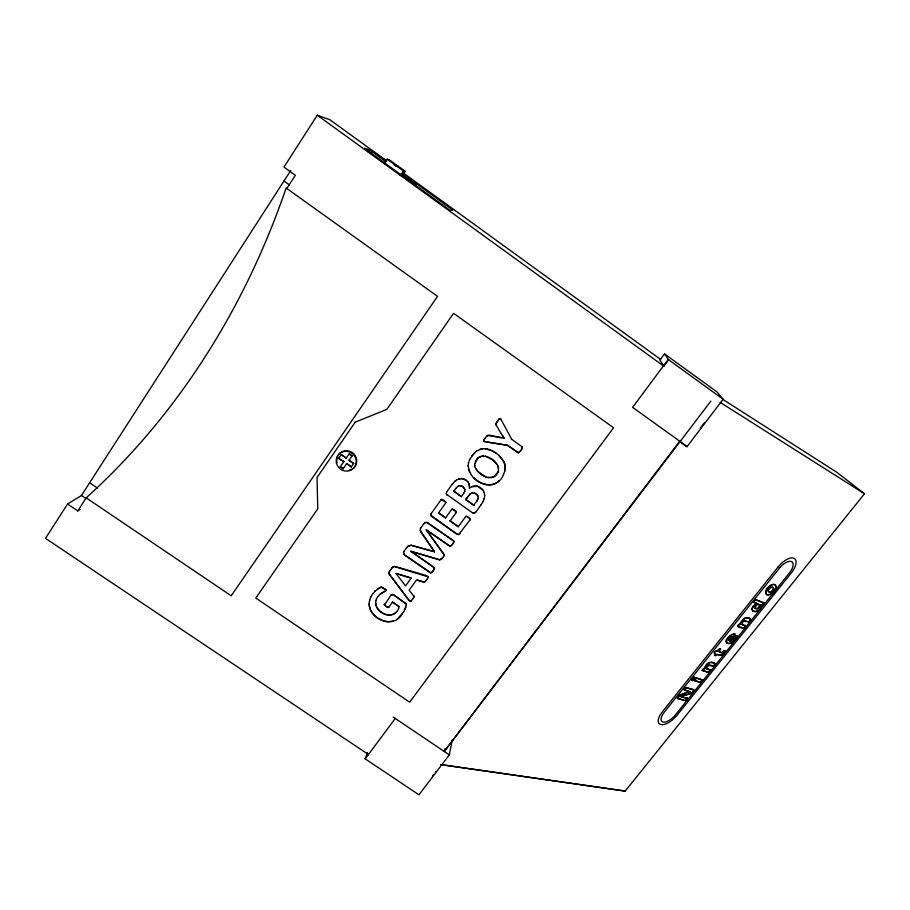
<?xml version="1.0" encoding="UTF-8"?>
<svg xmlns="http://www.w3.org/2000/svg" width="910" height="910" viewBox="0 0 910 910"><rect width="100%" height="100%" fill="white"/><g stroke="black" fill="none" stroke-linecap="round" stroke-linejoin="round"><path stroke-width="1.36" d="M495.813 424.56L498.862 419.157L500.648 418.782L511.807 439.519M495.848 423.707L496.189 425.254M403.528 552.279L404.757 555.191L430.362 572.856L432.204 572.106L434.104 569.398M464.771 491.241L464.862 489.296L462.837 486.418L459.357 485.553L457.65 486.509M453.862 541.973L453.624 540.802L427.905 522.943M411.331 600.702L410.399 601.408L408.567 599.906L389.173 574.13L389.457 571.332M388.888 572.458L388.775 573.414M434.468 568.636L434.229 567.453L410.842 551.301M434.548 567.84L433.194 570.889M522.317 447.902L522.09 446.673M375.83 600.862C373.566 611.702 391.072 620.836 397.488 610.667M755.755 605.275L757.893 603.967L759.748 604.718L758.405 607.823L755.471 608.494M759.748 604.718C761.01 607.05 756.972 610.61 754.913 608.119M444.08 555.566L444.205 554.679M484.279 492.799C482.573 486.679 473.962 483.403 469.355 488.42L469.196 483.79M420.409 528.835L420.659 531.918L434.491 551.653M468.093 466.034L468.536 462.644M706.558 668.77L706.968 666.939L708.617 665.358L713.52 666.325L715.499 663.845L711.825 662.616L709.334 662.787L706.479 665.21L704.954 668.759L703.805 668.247L702.156 670.169L708.537 672.524L710.528 670.044L706.558 668.77L706.422 667.189M369.676 600.225C365.206 617.412 392.665 630.664 402.095 614.25M484.2 498.714L484.7 495.552M484.097 439.701L484.279 441.589L507.564 445.377L517.824 452.623L519.815 451.622M740.137 624.112C729.581 627.855 755.721 630.289 742.037 624.499C741.889 619.164 747.258 622.178 749.533 621.644C753.56 618.789 746.132 616.718 743.948 618.379C733.13 634.611 745.336 610.815 750.932 619.687M704.647 668.44C705.125 663.401 711.392 659.864 715.499 663.845M452.27 739.853L449.301 754.868L393.257 717.08M710.892 401.082L444.273 751.478L444.842 748.771M761.135 605.753L761.317 604.832L762.648 604.593M761.317 604.832C762.443 609.097 753.844 615.217 751.876 609.245A4.561 2.127 -46.4 0 1 752.763 606.777C755.255 603.751 759.816 600.247 753.093 607.084A4.573 2.116 -46.4 0 0 752.206 609.552L752.593 610.746M504.379 438.37L488.943 435.071L486.588 436.265M775.798 587.553L775.388 584.732M398.5 608.904L399.115 606.606L392.494 602.079L388.741 607.334L387.819 607.573L384.429 605.252L390.982 595.072M474.701 463.838L478.057 457.775L483.449 455.785M500.648 418.782L498.839 419.26L496.291 422.775M446.503 494.301L472.483 512.785L474.247 513.297L472.517 512.637M476.226 469.355C480.855 477.602 496.348 482.607 498.555 469.969M465.692 499.476L473.882 505.38L465.692 499.476L470.265 493.766M460.005 533.681L458.708 534.568L456.9 534.216L430.942 515.993L431.056 513.74L441.123 499.67M430.635 515.231L431.113 513.593M446.617 492.026L446.139 493.664L447.208 495.154M384.225 604.74L384.429 604.149M445.684 503.025L445.661 501.922L444.046 500.466L442.067 499.408L441.066 499.806M465.488 516.698L466.5 516.288L468.4 517.471M406.395 605.127L404.734 609.814M690.042 691.429L680.179 695.126L677.529 698.402L685.81 700.837L687.596 698.743L687.278 698.118L685.344 700.541L677.245 698.357L679.872 694.808L689.2 691.668M458.708 534.568L470.129 519.758M427.984 577.93L428.348 576.747L426.289 575.541L394.769 566.418L392.039 567.806M428.348 576.747L426.87 579.579M688.04 690.963L683.933 689.518L685.901 687.403L693.716 689.541L693.522 690.736M690.349 691.748L684.252 690.167L686.049 687.732L694.25 690.292L691.145 693.568L680.703 696.468L688.574 694M380.278 594.082L385.908 590.681L385.885 589.612L381.245 586.927L375.227 590.92M470.095 519.906L469.492 518.131M458.23 526.708L450.132 520.884L458.23 526.708L465.92 516.288M453.931 541.188L426.813 522.397L424.765 522.806M484.279 441.589L483.71 440.849M702.406 670.693L703.896 668.713L704.954 668.759M444.16 554.838L426.278 529.87L449.722 546.25L450.86 546.023M756.426 603.364L753.298 602.01L755.345 599.451L763.752 602.83L763.103 604.047M763.82 602.932L762.66 605.218L761.647 605.139M375.739 601.044L376.49 598.826M737.908 626.353L739.432 624.328L740.467 624.419M461.336 496.61L453.851 491.207L461.336 496.61L463.69 493.288M719.093 651.799L722.29 652.777L724.462 650.695L725.657 651.139L721.584 655.405L716.989 654.415C717.114 655.53 714.486 656.44 714.76 655.086C716.932 653.346 711.87 653.289 715.328 651.207C716.932 651.719 724.258 645.599 718.775 651.48M715.658 653.983C712.507 654.119 716.261 649.569 717.751 651.355M456.16 512.626L456.183 511.522L454.579 510.089L452.668 509.077L451.667 509.498M756.756 603.671L753.628 602.318L755.675 599.758L764.15 603.228M430.851 573.016L432.261 571.935M367.447 752.479L365.217 758.872L395.259 718.422M452.088 509.077L456.126 511.67M694.103 680.384L696.252 677.87L702.543 679.997L700.404 682.489L694.103 680.384L698.914 681.84M694.41 680.703L696.571 678.189L702.543 679.997M413.584 595.572L413.868 596.323L409.159 590.203L416.598 579.875L424.231 582.298L425.687 581.046M407.919 546.284L410.979 545.317L434.434 551.744L420.227 530.268M719.685 651.788C721.914 655.166 725.088 647.761 724.974 651.606M445.582 517.904L438.575 512.842L445.582 517.904L451.713 509.35M468.502 462.769L469.731 459.322M369.585 600.407L370.859 596.96M715.192 663.538L714.828 664.186M503.537 474.485L504.777 471.061A14.116 13.821 14.9 0 0 503.753 461.552C499.01 453.612 489.057 446.321 479.456 449.483M702.236 679.679L700.097 682.17M706.251 668.452L710.221 669.737L708.23 672.217L702.167 670.465M445.866 502.457L441.486 499.397M750.613 619.391L748.589 621.905L743.834 620.7M390.902 595.254L392.221 594.355L393.893 594.89L406.19 603.887L393.814 595.072L391.448 594.753M742.037 624.499L745.483 625.602L744.676 627.024M411.195 578.066L396.237 573.516L411.195 578.066L405.576 585.915L396.146 573.71M399.115 606.606L392.494 602.079M405.78 607.197L403.505 612.191M482.971 501.763L484.234 498.578M443.875 554.236L426.312 529.825L450.257 546.239M388.741 607.334L386.067 606.447L384.304 604.558M434.491 568.011L410.876 551.255L439.792 559.764L442.806 557.591M691.543 679.588C697.788 672.217 693.579 683.217 691.998 680.1M691.85 679.895L693.75 677.518L695.138 677.927M453.442 542.917L453.919 541.814M385.908 590.681L380.357 593.911L377.57 597.028M521.851 448.926L522.34 447.788M413.436 597.95L413.948 596.812M403.46 552.45L403.995 551.323M443.614 556.499L444.125 555.407M463.645 493.425L464.805 491.104M760.328 607.584L760.806 606.663M720.413 649.444L719.241 648.841L717.444 651.048M478.103 498.942L473.882 505.38M476.874 501.274L478.364 497.008L477.784 495.199L474.281 492.719M420.34 528.994L421.239 527.334M397.408 610.849L398.569 608.71M475.236 461.802C480.389 449.426 498.862 459.516 498.521 470.095M497.998 471.994L493.516 477.113L487.851 477.557M376.41 599.008L377.65 596.846M715.783 655.223L714.339 655.143L715.34 653.676M370.768 597.142L372.77 593.752M469.685 459.448L474.167 453.066M774.672 589.714L775.354 588.577M503.56 474.36C498.236 489.341 478.785 486.77 471.425 475.043M480.958 504.982L483.005 501.626M290.745 170.511L81.445 495.495L67.545 504.026L45.5 538.356L368.448 754.515M386.25 160.581L330 119.824L317.283 115.206L283.954 167.099L295.352 175.277L286.821 188.495M67.545 504.026L77.771 510.908L86.188 497.872A976.282 796.045 61.8 0 0 286.138 188.006L437.539 296.353L231.197 595.8L86.188 497.872M403.574 611.998L396.885 619.494M452.566 544.26L453.498 542.758M368.118 151.868L369.54 149.706L385.624 161.559M370.268 153.483L371.621 151.424L373.942 152.05L386.693 161.298M520.895 450.382L521.862 448.812M384.259 163.618L387.171 159.227L389.287 159.762L405.268 171.342L403.46 174.049L401.526 173.696L415.37 183.718L417.133 183.957L415.915 185.776M393.985 164.903L396.1 164.767L395.736 165.301M395.725 166.155L397.818 166.007L397.454 166.553M706.649 666.632L708.947 664.891L713.451 665.824M742.162 622.292L743.174 621.086M400.298 175.539L403.346 170.955L405.268 171.342M414.141 185.56L415.37 183.718M484.063 439.814L485.405 437.755M412.423 599.428L413.493 597.768M443.671 556.34L441.805 558.945L439.735 559.923L410.808 551.414M389.389 571.503L390.663 569.592M338.6 458.367L343.855 461.632L338.6 458.367L341.239 454.602L346.3 458.117L341.239 454.602M340.226 466.83L343.298 468.57L340.226 466.83L343.855 461.632M346.096 458.356L349.224 453.897L352.09 455.887L348.962 460.358L353.569 463.554M343.093 468.821L346.721 463.622L351.317 466.819L346.721 463.622M351.123 467.069L353.762 463.304L348.962 460.358M435.48 772.203L436.083 771.339M403.926 551.483L406.611 547.683M421.171 527.481L423.958 523.546M446.56 492.162L451.69 484.962M453.794 491.343L455.921 488.317M438.518 512.99L445.741 502.889M694.068 678.86L694.603 678.109M504.413 438.324L502.661 435.788M450.075 521.032L456.206 512.489M465.647 499.624L470.22 493.902L472.256 492.742M434.434 551.744L411.047 545.158L407.987 546.125L406.542 547.843M475.555 512.398L480.992 504.834M664.539 353.899L659.932 360.11L663.856 366.218L668.657 359.768L664.539 353.899L716.989 391.948L723.097 399.251L686.879 446.844L679.452 441.509L444.273 751.478M390.583 569.762L393.097 566.6M426.926 579.408L424.231 582.298M485.371 437.869L486.623 436.163M449.597 754.492L418.941 794.794L364.83 758.61M700.279 428.155L704.34 422.809M724.599 652.152L721.266 655.098L716.989 654.415M451.633 485.098L453.521 482.653M411.263 600.884L412.492 599.246M519.803 451.747L520.918 450.257M729.342 640.845L732.505 636.898L729.342 640.845L728.728 639.957L729.49 638.308A2.252 1.035 -45.6 0 1 731.811 636.772L732.505 636.898M730.389 641.209C746.791 622.622 713.417 644.564 731.287 643.347C733.039 641.891 738.647 637.705 736.702 635.681C734.279 640.31 725.088 646.089 734.632 635.203M625.193 791.074L440.77 764.605L625.193 791.074L864.5 493.789L836.779 472.256L722.631 399.262M451.576 545.488L452.623 544.1M352.09 455.887L349.224 453.897M433.604 774.683L432.739 775.65M471.71 456.081L476.738 450.86M713.827 665.449L714.35 664.812M372.69 593.934L375.318 590.749M692.066 692.476L692.601 691.873M455.876 488.454L457.696 486.372M744.141 627.65L743.356 628.253L737.589 626.046M423.901 523.694L424.834 522.659M729.229 643.632L733.756 640.72L737.032 635.646L736.008 635.453L732.675 640.037L730.07 640.902M453.464 482.778L455.296 480.889M772.738 592.126L769.928 594.389L766.686 594.639M451.622 545.329L450.211 546.398M499.055 480.616C492.06 488.613 480.366 484.165 473.951 477.807M693.431 679.577L693.238 680.305M396.032 612.339C388.923 618.948 376.274 611.816 375.637 602.92M455.239 481.026L457.048 479.627M474.247 513.297L475.589 512.262M757.928 610.257L755.505 611.44L752.741 610.906M77.771 510.908L80.034 509.463M377.65 588.838L381.165 587.109L385.806 589.782M760.077 605.014L758.223 604.263L756.688 605.105L755.004 607.072L755.243 608.415M476.703 450.973L482.436 448.619M691.509 692.919L689.916 693.557M457.002 479.763C460.505 477.238 465.545 478.649 468.002 481.97M518.325 452.782L518.962 452.509M487.453 435.424L501.274 437.699M471.733 486.77L477.397 486.281L482.88 490.103M393.04 621.086L387.831 621.769L384.532 621.223M458.788 478.944L462.451 478.671L466.204 480.321M472.21 492.879L476.283 493.8L478.33 497.144M465.875 516.436L466.455 516.436M459.311 485.69L462.792 486.554L464.817 489.432M425.721 522.442L426.756 522.545M486.008 441.85L507.587 445.263L518.347 452.657M424.287 582.116L417.781 580.227M680.68 696.491L687.278 698.118M680.987 696.81L687.653 698.527M485.519 448.732L492.333 450.973L496.03 453.26M728.387 643.643L726.897 643.131M772.954 587.462C770.713 586.575 767.71 589.441 768.495 591.659C770.679 593.695 774.456 590.385 773.625 587.94C771.555 585.312 767.244 588.736 768.165 591.363C770.338 593.4 774.114 590.089 773.284 587.644M369.54 149.706L364.409 148.262L450.029 210.278L452.873 210.085L403.79 174.515M394.701 566.589L428.291 576.917M775.115 584.652C770.486 583.617 764.491 590.271 766.402 594.571M430.908 572.845L405.985 555.828M735.018 634.497C730.776 633.531 725.964 638.934 726.76 642.972M485.417 456.217L491.946 459.561L497.019 464.43M383.417 620.802L378.924 618.663M456.945 534.056L457.878 534.523M485.712 476.92L477.557 471.175L475.282 467.569M467.319 516.618L470.026 518.928M720.185 402.379L864.5 493.789M89.635 482.778L97.37 488.01M81.445 495.495L85.859 498.475M455.796 533.26L430.692 515.094M511.829 439.416L522.078 446.787M283.965 181.022L289.494 184.969M687.13 446.514L632.609 407.35L668.236 359.461L723.097 399.251M387.171 159.227L403.346 170.955M403.46 173.059L660.569 359.37M403.46 174.049L417.133 183.957M317.283 115.206L663.856 366.218M729.024 640.538L728.409 639.65L729.172 638.001A2.252 1.046 -45.6 0 1 731.492 636.465M377.798 618.004C372.986 614.762 369.107 609.507 369.221 603.489M403.926 554.19L404.825 555.032M499.306 455.91L503.73 461.677A14.116 13.832 14.9 0 1 504.754 471.187M408.635 599.724L409.648 600.873M389.252 573.948L407.794 598.598M501.091 433.365L502.638 435.89M471.391 475.168L468.502 469.071M496.223 425.141L501.069 433.478M468.047 481.845L469.605 486.099M469.56 472.256L468.138 465.909M498.02 466.113L498.532 468.013M474.77 465.681L475.236 467.695M484.313 492.663L484.666 495.7M406.258 603.694L406.326 605.309M413.936 596.141L413.891 596.983M474.747 463.713L474.736 465.806M337.018 462.644A10.146 9.771 35.3 0 1 344.333 450.916A10.146 9.771 35.3 0 1 356.47 458.572A10.146 9.771 35.3 0 1 349.133 470.288M765.64 591.466C765.446 599.235 775.673 592.456 776.139 587.849C776.366 580.034 766.072 586.813 765.64 591.466M355.23 422.16L317.033 477.522L317.783 508.804L255.778 598.063L409.637 702.179L613.602 427.757L453.567 313.313L386.864 409.341L355.23 422.16M778.187 566.85L662.241 711.927A14.435 6.597 -43.6 0 0 660.853 724.553A14.435 6.597 -43.6 0 0 676.892 715.442L791.302 572.97A14.97 6.973 -47.4 0 0 794.043 558.296A14.97 6.973 -47.4 0 0 778.187 566.85M780.041 567.408L664.118 712.371A11.022 5.039 -43.6 0 0 663.049 722.028A11.022 5.039 -43.6 0 0 675.311 715.055L788.856 573.573A11.477 5.346 -47.3 0 0 791.973 561.834A11.477 5.346 -47.3 0 0 780.041 567.408M336.484 463.224A10.169 9.782 35.3 0 0 353.194 468.604A10.169 9.782 35.3 0 0 349.042 451.792A10.169 9.782 35.3 0 0 336.484 463.224"/></g></svg>
